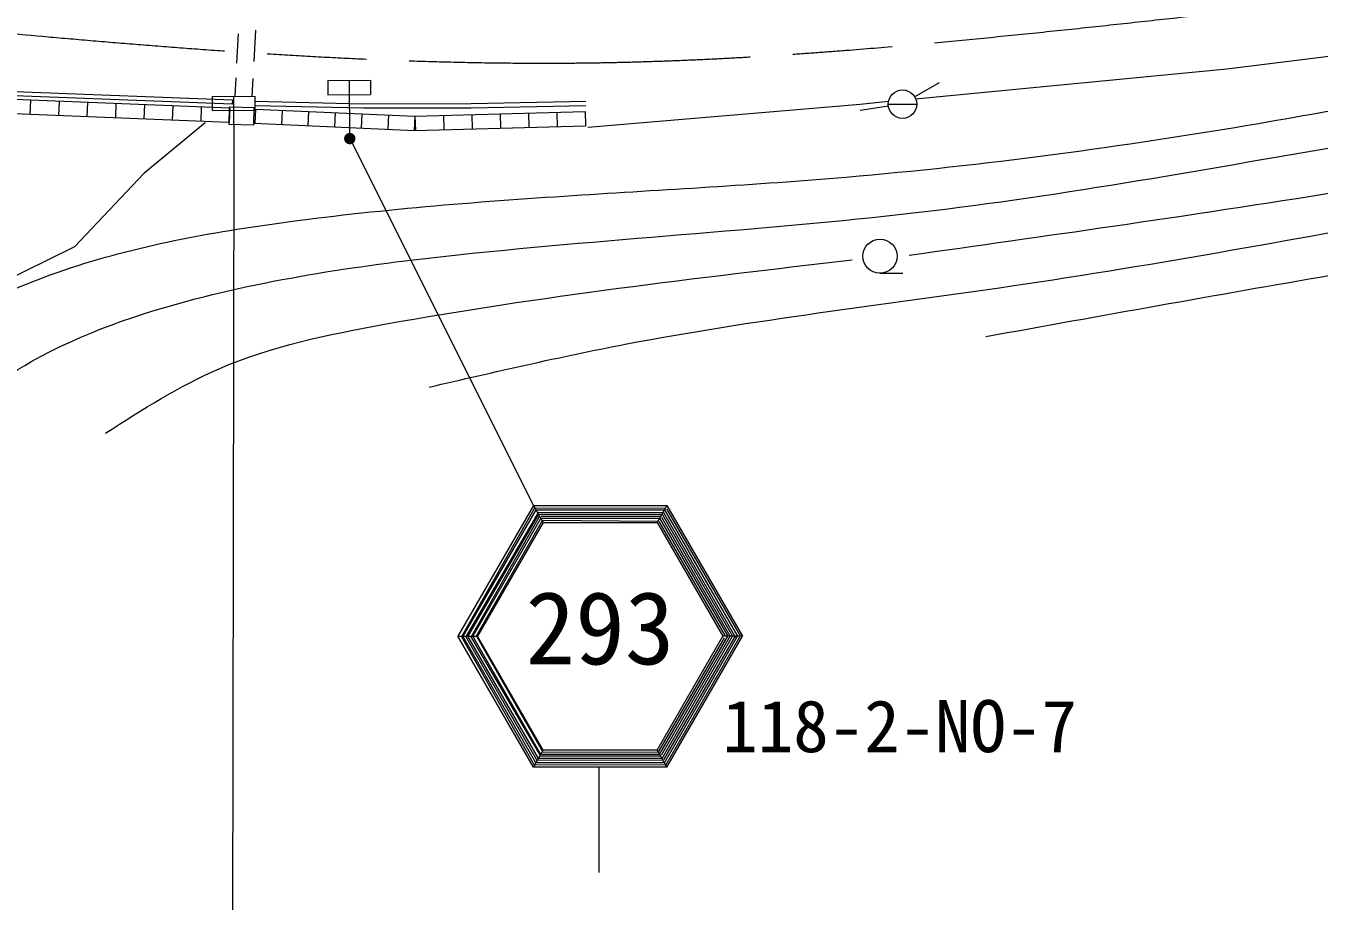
# Model space of a CAD drawing. Units: millimetres, scale not verified. Extents: x 40000 to 680000, y 20000 to 380000.
# Drawn here: x 251126 to 296607, y 239606 to 270382 of the extents above; entities that cross this region are included whole.
import ezdxf
from ezdxf.enums import TextEntityAlignment as Align

# ---------------------------------------------------------------- set-up
doc = ezdxf.new("R2010")
doc.units = ezdxf.units.MM
doc.header["$LTSCALE"] = 1000
doc.linetypes.add('CHAIN', pattern=[18.5, 12, -1.5, 3.5, -1.5])
for name, color, linetype, lineweight in [('M-BGD', 7, 'Continuous', 13), ('M-BMK', 2, 'CHAIN', 13), ('M-STR-STRC', 7, 'Continuous', 13)]:
    doc.layers.add(name, color=color, linetype=linetype, lineweight=lineweight)
doc.styles.add('ＭＳ ゴシック', font='')
doc.styles.get('ＭＳ ゴシック').set_extended_font_data('MS Gothic')

# ---------------------------------------------------------------- blocks, each defined once
blk = doc.blocks.new('filled_dot')
at = {"color": 0, "linetype": 'Continuous', "lineweight": -2, "const_width": 1.25}
blk.add_lwpolyline([(-0.625, 0, 1), (0.625, 0, 1)], format="xyb", close=True, dxfattribs=at)

msp = doc.modelspace()

# ---------------------------------------------------------------- linework, layer by layer
at = {"layer": 'M-BGD'}
for p, q in [((259200, 270233), (259142, 269130)), ((258592, 270096), (258538, 269073)), ((293359, 268872), (302677, 270027)), ((282417, 267821), (293359, 268872)), ((258386, 267634), (233218, 268598)), ((233223, 268748), (258392, 267784)), ((258296, 267487), (236236, 268373)), ((258511, 268551), (258477, 267908)), ((259110, 268527), (259078, 267912)), ((261748, 268458), (263248, 268468)), ((261748, 268458), (261751, 267958)), ((262498, 268463), (262510, 266463)), ((263248, 268468), (263251, 267968)), ((282382, 267881), (283252, 268391)), ((257673, 267903), (259173, 267912)), ((257673, 267903), (257677, 267403)), ((258423, 267907), (258436, 265907)), ((259173, 267912), (259177, 267412)), ((261751, 267958), (263251, 267968)), ((258263, 266988), (236260, 267871)), ((251291, 267768), (251271, 267269)), ((252292, 267728), (252272, 267229)), ((253293, 267688), (253273, 267188)), ((254294, 267648), (254273, 267148)), ((255294, 267608), (255274, 267108)), ((256295, 267567), (256275, 267068)), ((257296, 267527), (257276, 267028)), ((258277, 267528), (258261, 266928)), ((258296, 267487), (258276, 266987)), ((259160, 267504), (258277, 267528)), ((258392, 267784), (258386, 267634)), ((259144, 266904), (259160, 267504)), ((263001, 267634), (259175, 267720)), ((262999, 267484), (259176, 267570)), ((259200, 267457), (259178, 266957)), ((259200, 267457), (264809, 267206)), ((266784, 267485), (262999, 267484)), ((266783, 267635), (263001, 267634)), ((270820, 267724), (266783, 267635)), ((270824, 267574), (266784, 267485)), ((270894, 266825), (280466, 267633)), ((280466, 267633), (281467, 267730)), ((281462, 267561), (280472, 267411)), ((281456, 267628), (282456, 267628)), ((257435, 266972), (255271, 265196)), ((257677, 267403), (259177, 267412)), ((260135, 267415), (260112, 266916)), ((261070, 267373), (261047, 266874)), ((262005, 267331), (261982, 266832)), ((262940, 267289), (262917, 266790)), ((263875, 267248), (263852, 266748)), ((264809, 267206), (264787, 266706)), ((264809, 267206), (270799, 267366)), ((264809, 267206), (264823, 266706)), ((265808, 267233), (265821, 266733)), ((266806, 267259), (266819, 266759)), ((267804, 267286), (267818, 266786)), ((268803, 267313), (268816, 266813)), ((269801, 267339), (269814, 266839)), ((270799, 267366), (270813, 266866)), ((258261, 266928), (259144, 266904)), ((259145, 266959), (264805, 266706)), ((264805, 266706), (270813, 266866)), ((255271, 265196), (252831, 262608)), ((252831, 262608), (249503, 260973)), ((281163, 261683), (281963, 261683))]:
    msp.add_line(p, q, dxfattribs=at)
for centre, radius in [((281956, 267628), 500), ((281163, 262283), 600)]:
    msp.add_circle(centre, radius, dxfattribs=at)
for points, knots in [([(282184, 262316), (284574, 262654), (286965, 262992), (289355, 263340), (294658, 264112), (299959, 264933), (305208, 265982), (308519, 266644), (311808, 267397), (315076, 268301), (318018, 269115), (320942, 270051), (323649, 271428), (325003, 272117), (326302, 272916), (327639, 273639), (329719, 274764), (331891, 275704), (334110, 276551), (335993, 277269), (337911, 277919), (339880, 278276), (341737, 278613), (343639, 278689), (345541, 278764)], [0, 0, 0, 0, 1, 1, 1, 2, 2, 2, 3, 3, 3, 4, 4, 4, 5, 5, 5, 6, 6, 6, 7, 7, 7, 8, 8, 8, 8]), ([(265306, 257678), (267601, 258212), (269897, 258745), (272208, 259188), (276704, 260050), (281263, 260570), (285796, 261237), (290941, 261994), (296054, 262939), (301164, 263879), (306581, 264876), (311995, 265866), (317340, 267276), (320368, 268075), (323374, 269008), (326184, 270350), (328841, 271619), (331322, 273253), (334002, 274502), (335783, 275332), (337652, 275992), (339556, 276443), (343525, 277382), (347650, 277410), (351776, 277438)], [0, 0, 0, 0, 1, 1, 1, 2, 2, 2, 3, 3, 3, 4, 4, 4, 5, 5, 5, 6, 6, 6, 7, 7, 7, 8, 8, 8, 8]), ([(284880, 259458), (288923, 260188), (292967, 260917), (297012, 261615), (302662, 262588), (308315, 263498), (313943, 264688), (317512, 265442), (321070, 266309), (324458, 267600), (327711, 268839), (330807, 270470), (334002, 271914), (336604, 273089), (339271, 274141), (342036, 274771), (344520, 275337), (347083, 275562), (349639, 275688), (352518, 275829), (355389, 275845), (358260, 275860)], [0, 0, 0, 0, 1, 1, 1, 2, 2, 2, 3, 3, 3, 4, 4, 4, 5, 5, 5, 6, 6, 6, 7, 7, 7, 7]), ([(243846, 256007), (245193, 257349), (246540, 258691), (248105, 259727), (249381, 260572), (250801, 261213), (252257, 261722), (254772, 262601), (257392, 263084), (260022, 263448), (263460, 263923), (266916, 264194), (270375, 264418), (273575, 264626), (276778, 264794), (279973, 265066), (284831, 265479), (289670, 266134), (294478, 266953), (297806, 267520), (301118, 268166), (304431, 268811)], [0, 0, 0, 0, 1, 1, 1, 2, 2, 2, 3, 3, 3, 4, 4, 4, 5, 5, 5, 6, 6, 6, 7, 7, 7, 7]), ([(247557, 255998), (248781, 256920), (250005, 257843), (251332, 258586), (253116, 259585), (255087, 260259), (257083, 260779), (260320, 261621), (263622, 262057), (266933, 262396), (272443, 262962), (277979, 263262), (283469, 263942), (288644, 264583), (293778, 265563), (298926, 266423), (301100, 266786), (303277, 267128), (305454, 267470)], [0, 0, 0, 0, 1, 1, 1, 2, 2, 2, 3, 3, 3, 4, 4, 4, 5, 5, 5, 6, 6, 6, 6]), ([(253929, 256061), (255227, 256890), (256525, 257720), (257919, 258325), (259751, 259121), (261748, 259528), (263743, 259889), (269235, 260882), (274712, 261518), (280189, 262154)], [0, 0, 0, 0, 1, 1, 1, 2, 2, 2, 3, 3, 3, 3])]:
    msp.add_open_spline(points, degree=3, knots=knots, dxfattribs=at)
at = {"layer": 'M-BMK'}
msp.add_open_spline([(246159, 270530), (254613, 269731), (263067, 268932), (271523, 269091), (276820, 269190), (282118, 269665), (287400, 270217), (292665, 270767), (297915, 271392), (303165, 272018)], degree=3, knots=[0, 0, 0, 0, 1, 1, 1, 2, 2, 2, 3, 3, 3, 3], dxfattribs=at)
at = {"layer": 'M-STR-STRC'}
for p, q in [((262518, 266418), (268978, 253517)), ((258436, 265907), (258392, 234237)), ((268978, 253517), (266322, 248917)), ((269020, 253444), (266456, 248917)), ((269065, 253367), (266495, 248917)), ((268978, 253517), (273671, 253517)), ((268978, 253517), (269324, 252917)), ((269034, 253421), (273622, 253433)), ((269065, 253367), (273584, 253367)), ((273671, 253517), (273324, 252917)), ((273584, 253367), (276153, 248917)), ((273652, 253401), (276243, 248929)), ((273671, 253517), (276327, 248917)), ((269132, 253251), (266612, 248917)), ((269151, 253217), (266669, 248917)), ((269194, 253143), (266801, 248917)), ((269238, 253067), (266842, 248917)), ((269289, 252978), (266968, 248917)), ((269324, 252917), (267015, 248917)), ((269118, 253274), (273534, 253281)), ((269151, 253217), (273498, 253217)), ((269238, 253067), (273411, 253067)), ((269243, 253146), (273451, 253137)), ((269301, 252998), (273354, 252969)), ((269324, 252917), (273324, 252917)), ((273324, 252917), (275634, 248917)), ((273384, 252958), (275707, 248948)), ((273411, 253067), (275807, 248917)), ((273477, 253102), (275881, 248929)), ((273498, 253217), (275980, 248917)), ((273552, 253270), (276087, 248879)), ((268978, 244317), (266322, 248917)), ((266322, 248917), (267015, 248917)), ((266434, 248917), (269012, 244376)), ((269065, 244467), (266495, 248917)), ((266590, 248917), (269108, 244543)), ((269151, 244617), (266669, 248917)), ((266768, 248917), (269216, 244730)), ((269238, 244767), (266842, 248917)), ((266979, 248917), (269298, 244872)), ((269324, 244917), (267015, 248917)), ((273324, 244917), (275634, 248917)), ((275682, 248867), (273372, 244862)), ((273411, 244767), (275807, 248917)), ((273484, 244738), (275906, 248942)), ((273498, 244617), (275980, 248917)), ((276043, 248892), (273552, 244576)), ((273584, 244467), (276153, 248917)), ((276218, 248886), (273621, 244377)), ((273671, 244317), (276327, 248917)), ((276327, 248917), (275634, 248917)), ((268978, 244317), (269324, 244917)), ((269207, 244714), (273443, 244712)), ((273411, 244767), (269238, 244767)), ((269288, 244855), (273364, 244849)), ((273324, 244917), (269324, 244917)), ((273671, 244317), (273324, 244917)), ((273671, 244317), (268978, 244317)), ((269027, 244402), (273617, 244410)), ((273584, 244467), (269065, 244467)), ((269117, 244557), (273523, 244573)), ((273498, 244617), (269151, 244617)), ((271275, 244317), (271275, 240618))]:
    msp.add_line(p, q, dxfattribs=at)

# ---------------------------------------------------------------- block references
at = {"layer": 'M-STR-STRC', "xscale": 160, "yscale": 160, "rotation": 296.6}
msp.add_blockref('filled_dot', (262518, 266418), dxfattribs=at)

# ---------------------------------------------------------------- texts
at = {"layer": 'M-STR-STRC', "style": 'ＭＳ ゴシック'}
for s, height, p in [('293', 2566, (268699, 247161)), ('118-2-NO-7', 1833, (275620, 244293))]:
    msp.add_text(s, height=height, dxfattribs=at).set_placement(p, align=Align.BOTTOM_LEFT)

doc.saveas('drawing.dxf')
